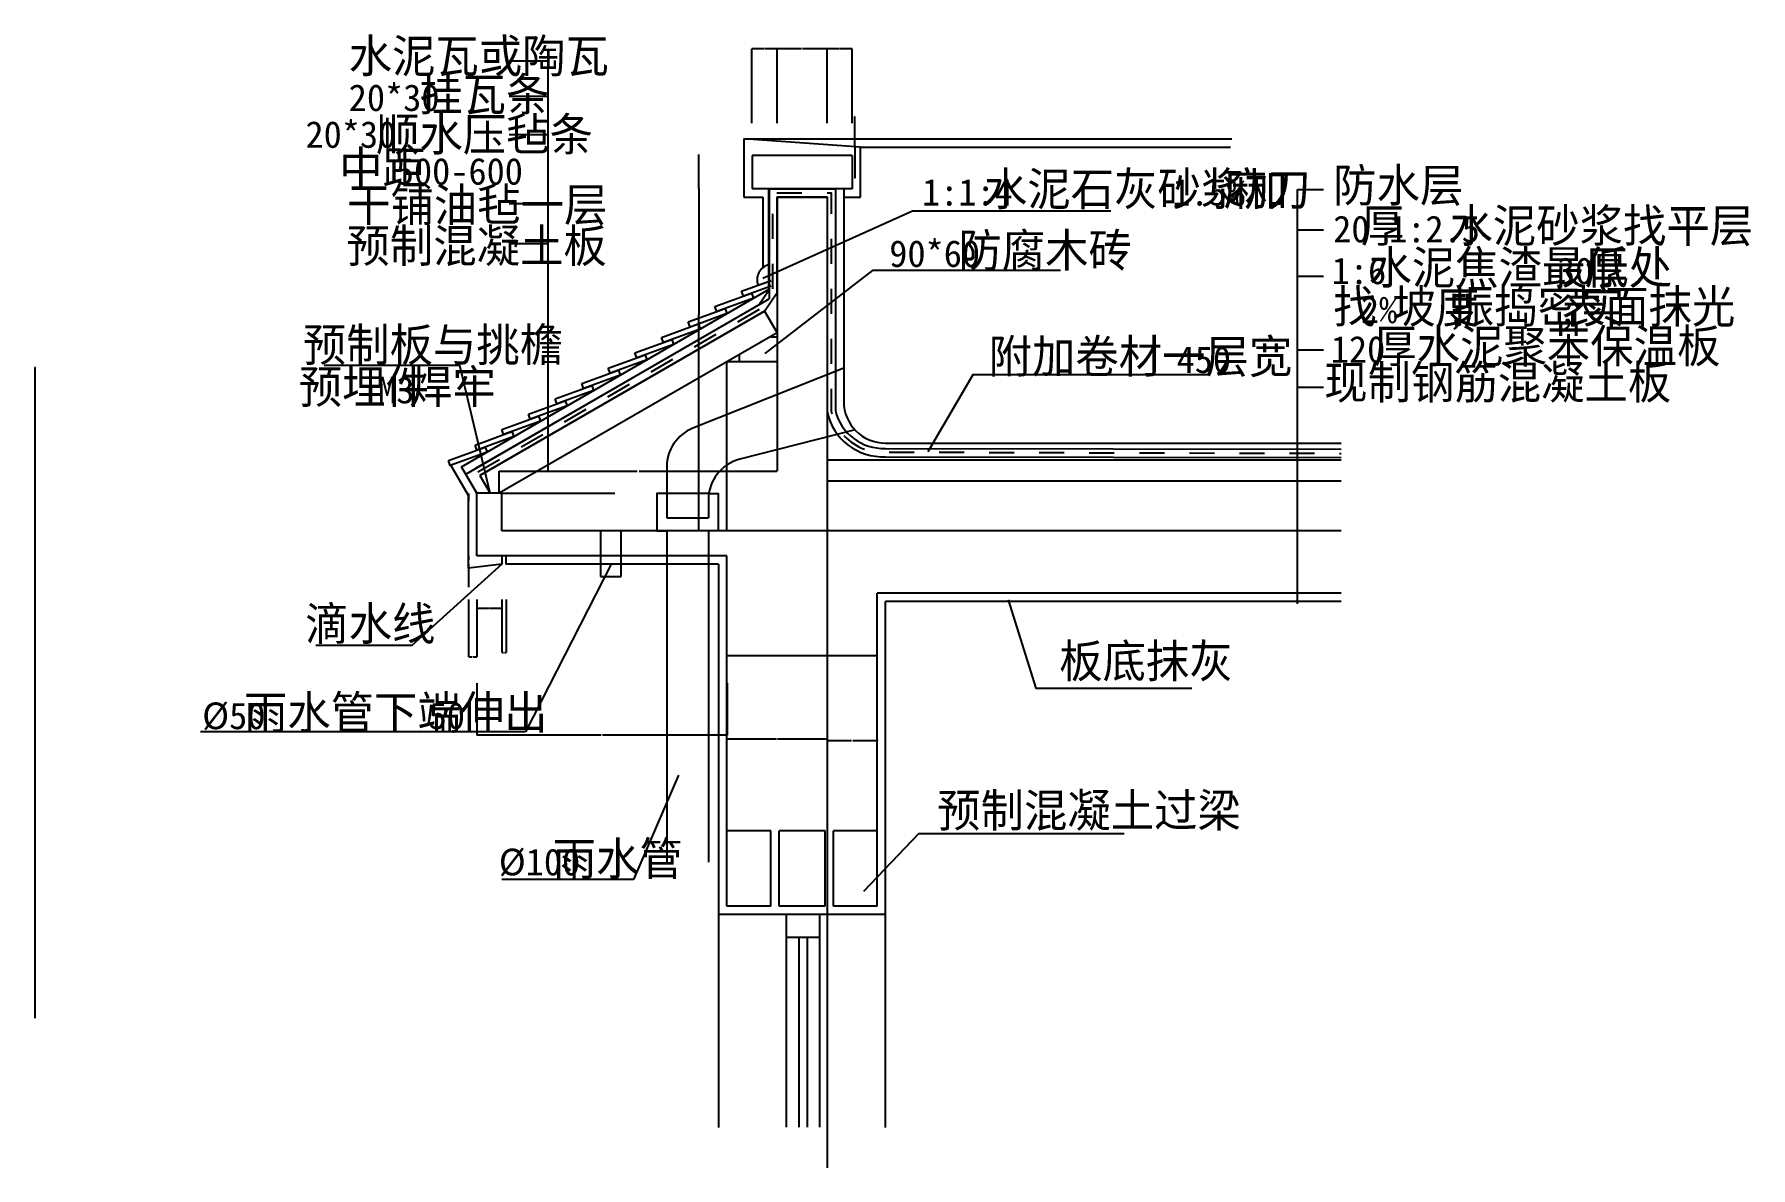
# Model space of a CAD drawing. Header units: metres. Extents: x -2 to 4113, y -358 to 2360.
import ezdxf

# ---------------------------------------------------------------- set-up
doc = ezdxf.new("R2010")
doc.units = ezdxf.units.M
for name, color, linetype in [('DOTE', 1, 'Continuous'), ('PUB_DIM', 3, 'Continuous'), ('PUB_HATCH', 7, 'Continuous'), ('PUB_TEXT', 7, 'Continuous'), ('S_SURFACE', 6, 'Continuous'), ('SURFACE', 6, 'Continuous'), ('WALL', 255, 'Continuous'), ('WINDOW', 2, 'Continuous')]:
    doc.layers.add(name, color=color, linetype=linetype)
doc.dimstyles.get("Standard").update_dxf_attribs({"dimtxt": 2.5, "dimasz": 2.5, "dimexe": 1.25, "dimexo": 0.625, "dimtad": 1, "dimcen": 2.5, "dimazin": 3, "dimtfac": 1, "dimtmove": 0, "dimatfit": 3})

# ---------------------------------------------------------------- blocks, each defined once
blk = doc.blocks.new('*D1')
for p, q in [((1777.12, 669.68), (1658.37, 669.68)), ((1658.62, 668.59), (1658.62, 669.68)), ((1898.87, 669.68), (1780.12, 669.68)), ((1898.62, 668.59), (1898.62, 669.68))]:
    blk.add_line(p, q)
at = {"layer": 'Defpoints'}
for p in [(1658.62, 668.59), (1898.62, 669.68), (1898.62, 668.59)]:
    blk.add_point(p, dxfattribs=at)
at = {"layer": 'PUB_DIM', "insert": (1778.62, 669.68), "char_height": 1, "attachment_point": 5}
blk.add_mtext('240', dxfattribs=at)
blk = doc.blocks.new('*D2')
for p, q in [((1058.95, 803.75), (1058.95, 678.54)), ((1658.95, 803.75), (1658.95, 678.54)), ((1357.45, 678.54), (1058.7, 678.54)), ((1659.2, 678.54), (1360.45, 678.54))]:
    blk.add_line(p, q)
at = {"layer": 'Defpoints'}
for p in [(1058.95, 803.75), (1658.95, 803.75), (1658.95, 678.54)]:
    blk.add_point(p, dxfattribs=at)
at = {"layer": 'PUB_DIM', "insert": (1358.95, 678.54), "char_height": 1, "attachment_point": 5}
blk.add_mtext('600', dxfattribs=at)
blk = doc.blocks.new('*D3')
for p, q in [((1957.12, 665.45), (1898.37, 665.45)), ((1898.62, 668.59), (1898.62, 665.45)), ((2018.87, 665.45), (1960.12, 665.45)), ((2018.62, 668.59), (2018.62, 665.45))]:
    blk.add_line(p, q)
at = {"layer": 'Defpoints'}
for p in [(1898.62, 668.59), (2018.62, 668.59), (2018.62, 665.45)]:
    blk.add_point(p, dxfattribs=at)
at = {"layer": 'PUB_DIM', "insert": (1958.62, 665.45), "char_height": 1, "attachment_point": 5}
blk.add_mtext('120', dxfattribs=at)
blk = doc.blocks.new('*D4')
for p, q in [((1038.5, 1099.05), (1038.25, 1099.05)), ((1038.75, 1108.78), (1038.75, 1099.05)), ((1038.75, 1088.78), (1038.75, 1099.05)), ((1038.75, 1099.05), (1038.75, 1099.05)), ((1039, 1099.05), (1039.25, 1099.05))]:
    blk.add_line(p, q)
at = {"layer": 'Defpoints'}
for p in [(1038.75, 1108.78), (1038.75, 1099.05), (1038.75, 1088.78)]:
    blk.add_point(p, dxfattribs=at)
at = {"layer": 'PUB_DIM', "insert": (1038.75, 1100.175), "char_height": 1, "attachment_point": 5}
blk.add_mtext('0', dxfattribs=at)
blk = doc.blocks.new('*D5')
for p, q in [((1965.03, 2161.98), (1964.78, 2161.98)), ((1965.28, 2109.66), (1965.28, 2161.98)), ((1965.28, 2089.66), (1965.28, 2161.98)), ((1965.28, 2161.98), (1965.28, 2161.98)), ((1965.53, 2161.98), (1965.78, 2161.98))]:
    blk.add_line(p, q)
at = {"layer": 'Defpoints'}
for p in [(1965.28, 2161.98), (1965.28, 2109.66), (1965.28, 2089.66)]:
    blk.add_point(p, dxfattribs=at)
at = {"layer": 'PUB_DIM', "insert": (1965.28, 2163.105), "char_height": 1, "attachment_point": 5}
blk.add_mtext('0', dxfattribs=at)
blk = doc.blocks.new('*D6')
for p, q in [((1778.75, 1643.78), (1778.75, 1311.94)), ((1112.65, 1259.2), (1112.65, 1311.94)), ((1112.9, 1311.94), (1443.2, 1311.94)), ((1448.2, 1311.94), (1778.5, 1311.94))]:
    blk.add_line(p, q)
at = {"layer": 'Defpoints'}
for p in [(1778.75, 1643.78), (1112.65, 1311.94), (1112.65, 1259.2)]:
    blk.add_point(p, dxfattribs=at)
at = {"layer": 'PUB_DIM', "insert": (1445.7, 1311.94), "char_height": 1, "attachment_point": 5}
blk.add_mtext('666,1', dxfattribs=at)
blk = doc.blocks.new('*D7')
for p, q in [((1591.07, 1989.7), (1591.07, 1687.13)), ((1590.82, 1687.13), (1590.57, 1687.13)), ((1591.07, 1169.7), (1591.07, 1687.13)), ((1591.07, 1687.13), (1591.07, 1687.13)), ((1591.32, 1687.13), (1591.57, 1687.13))]:
    blk.add_line(p, q)
at = {"layer": 'Defpoints'}
for p in [(1591.07, 1989.7), (1591.07, 1687.13), (1591.07, 1169.7)]:
    blk.add_point(p, dxfattribs=at)
at = {"layer": 'PUB_DIM', "insert": (1591.07, 1688.255), "char_height": 1, "attachment_point": 5}
blk.add_mtext('0', dxfattribs=at)
blk = doc.blocks.new('*D8')
for p, q in [((1038.5, 1240), (1038.25, 1240)), ((1038.75, 1258.78), (1038.75, 1240)), ((1038.75, 1108.78), (1038.75, 1240)), ((1038.75, 1240), (1038.75, 1240)), ((1039, 1240), (1039.25, 1240))]:
    blk.add_line(p, q)
at = {"layer": 'Defpoints'}
for p in [(1038.75, 1258.78), (1038.75, 1240), (1038.75, 1108.78)]:
    blk.add_point(p, dxfattribs=at)
at = {"layer": 'PUB_DIM', "insert": (1038.75, 1241.125), "char_height": 1, "attachment_point": 5}
blk.add_mtext('0', dxfattribs=at)
blk = doc.blocks.new('*D9')
for p, q in [((1059.19, 1004.3), (1059.19, 983.46)), ((1119.19, 1004.3), (1119.19, 983.46)), ((1059.44, 983.46), (1088.19, 983.46)), ((1090.19, 983.46), (1118.94, 983.46))]:
    blk.add_line(p, q)
at = {"layer": 'Defpoints'}
for p in [(1059.19, 1004.3), (1119.19, 1004.3), (1059.19, 983.46)]:
    blk.add_point(p, dxfattribs=at)
at = {"layer": 'PUB_DIM', "insert": (1089.19, 983.46), "char_height": 1, "attachment_point": 5}
blk.add_mtext('60', dxfattribs=at)
blk = doc.blocks.new('*D10')
for p, q in [((1039.19, 1004.3), (1039.19, 866.76)), ((1059.19, 1004.3), (1059.19, 866.76)), ((1039.44, 866.76), (1048.19, 866.76)), ((1050.19, 866.76), (1058.94, 866.76))]:
    blk.add_line(p, q)
at = {"layer": 'Defpoints'}
for p in [(1039.19, 1004.3), (1059.19, 1004.3), (1039.19, 866.76)]:
    blk.add_point(p, dxfattribs=at)
at = {"layer": 'PUB_DIM', "insert": (1049.19, 866.76), "char_height": 1, "attachment_point": 5}
blk.add_mtext('20', dxfattribs=at)
blk = doc.blocks.new('*D11')
for p, q in [((1038.75, 1088.78), (1038.75, 1034.02)), ((1038.75, 1078.78), (1038.75, 1034.02)), ((1038.5, 1034.02), (1038.25, 1034.02)), ((1038.75, 1034.02), (1038.75, 1034.02)), ((1039, 1034.02), (1039.25, 1034.02))]:
    blk.add_line(p, q)
at = {"layer": 'Defpoints'}
for p in [(1038.75, 1088.78), (1038.75, 1078.78), (1038.75, 1034.02)]:
    blk.add_point(p, dxfattribs=at)
at = {"layer": 'PUB_DIM', "insert": (1038.75, 1035.145), "char_height": 1, "attachment_point": 5}
blk.add_mtext('0', dxfattribs=at)
blk = doc.blocks.new('*D12')
for p, q in [((1119.19, 1004.3), (1119.19, 877.07)), ((1129.19, 1004.3), (1129.19, 877.07)), ((1119.44, 877.07), (1123.19, 877.07)), ((1125.19, 877.07), (1128.94, 877.07))]:
    blk.add_line(p, q)
at = {"layer": 'Defpoints'}
for p in [(1119.19, 1004.3), (1129.19, 1004.3), (1119.19, 877.07)]:
    blk.add_point(p, dxfattribs=at)
at = {"layer": 'PUB_DIM', "insert": (1124.19, 877.07), "char_height": 1, "attachment_point": 5}
blk.add_mtext('10', dxfattribs=at)
blk = doc.blocks.new('*D13')
for p, q in [((1590.82, 2071.73), (1590.57, 2071.73)), ((1591.07, 2069.7), (1591.07, 2071.73)), ((1591.07, 1989.7), (1591.07, 2071.73)), ((1591.07, 2071.73), (1591.07, 2071.73)), ((1591.32, 2071.73), (1591.57, 2071.73))]:
    blk.add_line(p, q)
at = {"layer": 'Defpoints'}
for p in [(1591.07, 2071.73), (1591.07, 2069.7), (1591.07, 1989.7)]:
    blk.add_point(p, dxfattribs=at)
at = {"layer": 'PUB_DIM', "insert": (1591.07, 2072.855), "char_height": 1, "attachment_point": 5}
blk.add_mtext('0', dxfattribs=at)
blk = doc.blocks.new('*D14')
for p, q in [((-0.25, 1560.79), (-0.5, 1560.79)), ((0, 0), (0, 1560.79)), ((0, 0), (0, 1560.79)), ((0, 1560.79), (0, 1560.79)), ((0.25, 1560.79), (0.5, 1560.79))]:
    blk.add_line(p, q)
at = {"layer": 'Defpoints'}
for p in [(0, 1560.79), (0, 0), (0, 0)]:
    blk.add_point(p, dxfattribs=at)
at = {"layer": 'PUB_DIM', "insert": (0, 1561.915), "char_height": 1, "attachment_point": 5}
blk.add_mtext('R=100', dxfattribs=at)
blk = doc.blocks.new('*D15')
for p, q in [((1965.28, 2089.66), (1965.28, 2015.73)), ((1965.28, 2069.66), (1965.28, 2015.73)), ((1965.03, 2015.73), (1964.78, 2015.73)), ((1965.28, 2015.73), (1965.28, 2015.73)), ((1965.53, 2015.73), (1965.78, 2015.73))]:
    blk.add_line(p, q)
at = {"layer": 'Defpoints'}
for p in [(1965.28, 2089.66), (1965.28, 2069.66), (1965.28, 2015.73)]:
    blk.add_point(p, dxfattribs=at)
at = {"layer": 'PUB_DIM', "insert": (1965.28, 2016.855), "char_height": 1, "attachment_point": 5}
blk.add_mtext('0', dxfattribs=at)
blk = doc.blocks.new('*D16')
for p, q in [((1747.66, 2324.93), (1718.41, 2324.93)), ((1718.66, 2146.14), (1718.66, 2324.93)), ((1778.91, 2324.93), (1749.66, 2324.93)), ((1778.66, 2146.14), (1778.66, 2324.93))]:
    blk.add_line(p, q)
at = {"layer": 'Defpoints'}
for p in [(1778.66, 2324.93), (1718.66, 2146.14), (1778.66, 2146.14)]:
    blk.add_point(p, dxfattribs=at)
at = {"layer": 'PUB_DIM', "insert": (1748.66, 2324.93), "char_height": 1, "attachment_point": 5}
blk.add_mtext('60', dxfattribs=at)
blk = doc.blocks.new('*D17')
for p, q in [((1927.66, 2324.93), (1898.41, 2324.93)), ((1898.66, 2146.14), (1898.66, 2324.93)), ((1958.91, 2324.93), (1929.66, 2324.93)), ((1958.66, 2146.14), (1958.66, 2324.93))]:
    blk.add_line(p, q)
at = {"layer": 'Defpoints'}
for p in [(1958.66, 2324.93), (1898.66, 2146.14), (1958.66, 2146.14)]:
    blk.add_point(p, dxfattribs=at)
at = {"layer": 'PUB_DIM', "insert": (1928.66, 2324.93), "char_height": 1, "attachment_point": 5}
blk.add_mtext('60', dxfattribs=at)
blk = doc.blocks.new('*D18')
for p, q in [((1837.16, 2324.93), (1778.41, 2324.93)), ((1778.66, 2146.14), (1778.66, 2324.93)), ((1898.91, 2324.93), (1840.16, 2324.93)), ((1898.66, 2146.14), (1898.66, 2324.93))]:
    blk.add_line(p, q)
at = {"layer": 'Defpoints'}
for p in [(1898.66, 2324.93), (1778.66, 2146.14), (1898.66, 2146.14)]:
    blk.add_point(p, dxfattribs=at)
at = {"layer": 'PUB_DIM', "insert": (1838.66, 2324.93), "char_height": 1, "attachment_point": 5}
blk.add_mtext('120', dxfattribs=at)

msp = doc.modelspace()

# ---------------------------------------------------------------- linework, layer by layer
at = {"layer": 'DOTE'}
msp.add_line((1898.75, 1317.83), (1898.75, -358.24), dxfattribs=at)
at = {"layer": 'PUB_DIM'}
for p, q in [((1229.95, 2295.01), (1136.22, 2295.01)), ((1229.95, 1311.52), (1229.95, 2295.01)), ((1229.95, 2210.56), (1136.22, 2210.56)), ((1229.95, 2118.44), (1136.22, 2118.44)), ((3026.22, 993.49), (3026.22, 1987.49)), ((3026.22, 1987.49), (3088.61, 1987.49)), ((1229.95, 1953.38), (1136.22, 1953.38)), ((1229.95, 1857.42), (1136.22, 1857.42)), ((3026.22, 1890.61), (3088.61, 1890.61)), ((3026.22, 1779.89), (3088.61, 1779.89)), ((3026.22, 1602.67), (3088.61, 1602.67)), ((3026.22, 1513.73), (3088.61, 1513.73)), ((1118.75, 1259.2), (1389.77, 1259.2)), ((1380.83, 1089.2), (1175.27, 687.08)), ((1175.27, 687.08), (396.5, 687.08)), ((1542.37, 582.79), (1434.61, 333.02)), ((1434.61, 333.02), (1118.73, 333.02))]:
    msp.add_line(p, q, dxfattribs=at)
for points in [[(1744.77, 1774.44), (2103.63, 1936.65), (2579.02, 1936.65)], [(1750.12, 1594.21), (2009.18, 1793.61), (2457.97, 1793.61)], [(1090.58, 1259.2), (1018.52, 1565.64), (692.77, 1565.64)], [(2141.27, 1359.2), (2248.89, 1543.98), (2816.84, 1543.98)], [(1118.75, 1089.2), (903.32, 893.94), (672.82, 893.94)], [(2332.68, 1003.31), (2399.08, 791.57), (2772.98, 791.57)], [(1986.73, 305.17), (2118.97, 443.48), (2611.3, 443.48)]]:
    msp.add_lwpolyline(points, dxfattribs=at)
at = {"layer": 'PUB_HATCH'}
for p, q in [((1759.68, 1988.65), (1759.68, 1725.14)), ((1938.75, 1989.2), (1938.75, 1479.2)), ((1022.23, 1322.47), (1759.68, 1748.24)), ((1032.23, 1305.15), (1759.68, 1725.14)), ((2038.75, 1379.2), (3131.48, 1379.2)), ((1058.75, 1259.2), (1022.23, 1322.47)), ((1898.75, 1339.2), (3131.48, 1339.2))]:
    msp.add_line(p, q, dxfattribs=at)
for points in [[(1762.68, 1634.5), (1778.75, 1634.5), (1778.75, 1574.5), (1688.75, 1574.5)], [(1688.75, 1574.5), (1688.75, 1591.82)]]:
    msp.add_lwpolyline(points, dxfattribs=at)
for centre, radius, start, end in [((1767.97, 1770.72), 37.09, 102.92, 200.27), ((2038.75, 1479.2), 100, 180, 270)]:
    msp.add_arc(centre, radius, start, end, dxfattribs=at)
at = {"layer": 'S_SURFACE'}
for p, q in [((1698.75, 2109.2), (2869.37, 2109.2)), ((1978.75, 2089.2), (1698.75, 2109.2)), ((1698.75, 2109.2), (1698.75, 1969.2)), ((1978.75, 2089.2), (2865.75, 2089.2)), ((1978.75, 1969.2), (1978.75, 2089.2)), ((1698.75, 1969.2), (1744.75, 1969.2)), ((1744.75, 1969.2), (1744.75, 1799.64)), ((1938.75, 1969.2), (1978.75, 1969.2)), ((1938.75, 1558.76), (1577.18, 1414.98)), ((1965.76, 1410.85), (1689.46, 1340.53)), ((1038.75, 1253.84), (996.9, 1326.34)), ((1514.13, 1322.06), (1514.13, 1199.92)), ((1898.75, 1289.2), (3131.48, 1289.2)), ((1038.75, 1079.2), (1038.75, 1253.84)), ((1614.13, 1243.62), (1614.13, 1199.92)), ((1514.13, 1199.92), (1614.13, 1199.92)), ((1355.18, 1169.2), (1355.18, 1059.2)), ((1405.18, 1059.2), (1405.18, 1169.2)), ((1514.13, 1169.2), (1514.13, 374.16)), ((1614.13, 1169.2), (1614.13, 374.16)), ((1118.75, 1089.2), (1038.75, 1079.2)), ((1118.75, 1109.2), (1118.75, 1089.2)), ((1128.75, 1109.2), (1128.75, 1089.2)), ((1638.75, 1089.2), (1128.75, 1089.2)), ((1638.75, 1089.2), (1638.75, -262.01)), ((1355.18, 1059.2), (1405.18, 1059.2)), ((3131.48, 999.2), (2038.75, 999.2)), ((2038.75, -262.01), (2038.75, 999.2)), ((2038.75, 249.2), (1638.75, 249.2))]:
    msp.add_line(p, q, dxfattribs=at)
for points in [[(1614.13, 1258.1), (1490.4, 1258.1), (1490.4, 1169.2), (1514.13, 1169.2)], [(1614.13, 1258.1), (1637.85, 1258.1), (1637.85, 1169.2), (1614.13, 1169.2)]]:
    msp.add_lwpolyline(points, dxfattribs=at)
for centre, start in [((1614.13, 1322.06), 111.69), ((1714.13, 1243.62), 104.28)]:
    msp.add_arc(centre, 100, start, 180, dxfattribs=at)
at = {"layer": 'SURFACE'}
for points in [[(1056.1, 1318.93), (1734.76, 1710.75), (1758.75, 1746.3), (1758.75, 1989.2), (1918.75, 1989.2), (1918.75, 1456.8, 0.36), (2038.71, 1366.71), (3131.61, 1364.42)], [(1898.58, 1979.2), (1908.75, 1979.2), (1908.75, 1929.37, 0.37)], [(1066.1, 1301.61), (1748.75, 1695.74), (1778.75, 1740.19), (1778.75, 1969.2), (1898.75, 1969.2), (1898.75, 1454.6, 0.37), (2039.16, 1346.71), (3131.48, 1344.42)], [(1908.75, 1869.37), (1908.75, 1809.37, 0.37)], [(1908.75, 1749.37), (1908.75, 1689.37, 0.37)], [(1908.75, 1629.37), (1908.75, 1569.37, 0.37)], [(1908.75, 1509.37), (1908.75, 1455.67, 0.01), (1910.28, 1449.56)], [(1939.07, 1397.56, 0.12), (1988.41, 1364.42)]]:
    msp.add_lwpolyline(points, format="xyb", dxfattribs=at)
for points in [[(1778.58, 1979.2), (1838.58, 1979.2)], [(1768.75, 1869.03), (1768.75, 1929.03)], [(1768.75, 1749.03), (1768.75, 1809.03)], [(1684.64, 1670.27), (1736.6, 1700.27)], [(1580.71, 1610.27), (1632.68, 1640.27)], [(1476.79, 1550.27), (1528.75, 1580.27)], [(1372.87, 1490.27), (1424.83, 1520.27)], [(1268.94, 1430.27), (1320.91, 1460.27)], [(1165.02, 1370.27), (1216.98, 1400.27)], [(1061.1, 1310.27), (1113.06, 1340.27)], [(2047.38, 1357.67), (2107.38, 1357.5)], [(2167.38, 1357.33), (2227.38, 1357.16)], [(2287.38, 1356.99), (2347.38, 1356.82)], [(2407.38, 1356.65), (2467.38, 1356.48)], [(2527.38, 1356.31), (2587.38, 1356.14)], [(2647.38, 1355.97), (2707.38, 1355.79)], [(2767.38, 1355.62), (2827.38, 1355.45)], [(2887.38, 1355.28), (2947.38, 1355.11)], [(3007.38, 1354.94), (3067.37, 1354.77)], [(3127.37, 1354.6), (3131.47, 1354.59)]]:
    msp.add_lwpolyline(points, dxfattribs=at)
at = {"layer": 'WALL'}
for p, q in [((1958.75, 2069.2), (1718.75, 2069.2)), ((1718.75, 2069.2), (1718.75, 1989.2)), ((1958.75, 2069.2), (1958.75, 1989.2)), ((1958.75, 1989.2), (1718.75, 1989.2)), ((1778.75, 1969.2), (1778.75, 1574.5)), ((1898.75, 1969.2), (1778.75, 1969.2)), ((1898.75, 1969.2), (1898.75, 1169.2)), ((1748.75, 1695.74), (1066.1, 1301.61)), ((1748.75, 1695.74), (1778.75, 1643.78)), ((1778.75, 1643.78), (1112.65, 1259.2)), ((1778.75, 1574.5), (1658.75, 1574.5)), ((1658.75, 1169.2), (1658.75, 1574.5)), ((1066.1, 1301.61), (1090.58, 1259.2)), ((1058.75, 1109.2), (1058.75, 1259.2)), ((1118.75, 1259.2), (1058.75, 1259.2)), ((1118.75, 1169.2), (1118.75, 1259.2)), ((3131.48, 1169.2), (1118.75, 1169.2)), ((1658.75, 1109.2), (1058.75, 1109.2)), ((1658.75, 269.2), (1658.75, 1109.2)), ((3131.48, 1019.2), (2018.75, 1019.2)), ((2018.75, 269.2), (2018.75, 1019.2)), ((2018.75, 869.2), (1658.75, 869.2)), ((1763.75, 449.2), (1658.75, 449.2)), ((1763.75, 269.2), (1763.75, 449.2)), ((1783.75, 269.2), (1783.75, 449.2)), ((1893.75, 449.2), (1783.75, 449.2)), ((1893.75, 269.2), (1893.75, 449.2)), ((2018.75, 449.2), (1913.75, 449.2)), ((1913.75, 269.2), (1913.75, 449.2)), ((1763.75, 269.2), (1658.75, 269.2)), ((1893.75, 269.2), (1783.75, 269.2)), ((2018.75, 269.2), (1913.75, 269.2))]:
    msp.add_line(p, q, dxfattribs=at)
for points in [[(1629.71, 1706.58), (1717.9, 1738.68), (1722.28, 1726.65), (1634.09, 1694.55)], [(1629.71, 1706.58), (1717.9, 1738.68), (1722.28, 1726.65), (1634.09, 1694.55)], [(1565.84, 1669.7), (1654.03, 1701.8), (1658.41, 1689.77), (1570.22, 1657.67)], [(1565.84, 1669.7), (1654.03, 1701.8), (1658.41, 1689.77), (1570.22, 1657.67)], [(1501.97, 1632.83), (1590.16, 1664.93), (1594.54, 1652.89), (1506.35, 1620.8)], [(1501.97, 1632.83), (1590.16, 1664.93), (1594.54, 1652.89), (1506.35, 1620.8)], [(1438.1, 1595.95), (1526.29, 1628.05), (1530.67, 1616.02), (1442.48, 1583.92)], [(1438.1, 1595.95), (1526.29, 1628.05), (1530.67, 1616.02), (1442.48, 1583.92)], [(1374.23, 1559.08), (1462.42, 1591.18), (1466.8, 1579.14), (1378.61, 1547.04)], [(1374.23, 1559.08), (1462.42, 1591.18), (1466.8, 1579.14), (1378.61, 1547.04)], [(1310.36, 1522.2), (1398.55, 1554.3), (1402.93, 1542.27), (1314.74, 1510.17)], [(1310.36, 1522.2), (1398.55, 1554.3), (1402.93, 1542.27), (1314.74, 1510.17)], [(1246.49, 1485.33), (1334.68, 1517.43), (1339.06, 1505.39), (1250.87, 1473.29)], [(1246.49, 1485.33), (1334.68, 1517.43), (1339.06, 1505.39), (1250.87, 1473.29)], [(1118.75, 1411.58), (1206.94, 1443.68), (1211.32, 1431.64), (1123.13, 1399.54)], [(1118.75, 1411.58), (1206.94, 1443.68), (1211.32, 1431.64), (1123.13, 1399.54)], [(1182.62, 1448.45), (1270.81, 1480.55), (1275.19, 1468.52), (1187, 1436.42)], [(1182.62, 1448.45), (1270.81, 1480.55), (1275.19, 1468.52), (1187, 1436.42)], [(1054.88, 1374.7), (1143.08, 1406.8), (1147.46, 1394.77), (1059.26, 1362.67)], [(1054.88, 1374.7), (1143.08, 1406.8), (1147.46, 1394.77), (1059.26, 1362.67)], [(991.01, 1337.83), (1079.21, 1369.93), (1083.59, 1357.89), (995.39, 1325.79)], [(991.01, 1337.83), (1079.21, 1369.93), (1083.59, 1357.89), (995.39, 1325.79)]]:
    msp.add_lwpolyline(points, close=True, dxfattribs=at)
for points in [[(1693.58, 1743.46), (1764.68, 1769.33)], [(1693.58, 1743.46), (1759.68, 1767.51)], [(1764.68, 1755.71), (1697.96, 1731.42), (1693.58, 1743.46)], [(1759.68, 1753.89), (1697.96, 1731.42), (1693.58, 1743.46)]]:
    msp.add_lwpolyline(points, dxfattribs=at)
at = {"layer": 'WINDOW'}
for p, q in [((1800.83, 249.2), (1800.83, -260.86)), ((1880.83, 249.2), (1880.83, -260.86)), ((1800.83, 194.91), (1880.83, 194.91)), ((1830.83, 194.91), (1830.83, -260.86)), ((1850.83, 194.91), (1850.83, -260.86))]:
    msp.add_line(p, q, dxfattribs=at)

# ---------------------------------------------------------------- texts
at = {"layer": 'PUB_TEXT'}
for s, height, p in [('水泥瓦或陶瓦', 80, (751.82, 2267.77)), ('挂瓦条', 80, (921.08, 2175.64)), ('20*30', 64, (751.82, 2175.64)), ('20*30', 64, (648.12, 2087.36)), ('顺水压毡条', 80, (817.37, 2079.68)), ('中距', 80, (729.02, 1999.07)), ('500-600', 64, (864.72, 1999.07)), ('水泥石灰砂浆加', 80, (2274.9, 1948.95)), ('麻刀', 80, (2850.3, 1948.95)), ('防水层', 80, (3112.13, 1957.71)), ('干铺油毡一层', 80, (747.98, 1910.79)), ('1:1:4', 64, (2126.4, 1948.95)), ('1.5%', 64, (2726.58, 1948.95)), ('厚', 80, (3178.48, 1860.83)), ('水泥砂浆找平层', 80, (3391, 1860.83)), ('预制混凝土板', 80, (746.49, 1812.56)), ('防腐木砖', 80, (2213.54, 1801.73)), ('20', 64, (3112.13, 1860.83)), ('1:2.5', 64, (3246.15, 1860.83)), ('90*60', 64, (2047.82, 1801.73)), ('水泥焦渣最低处', 80, (3196.83, 1760.49)), ('1:6', 64, (3108.67, 1760.49)), ('30', 64, (3648.5, 1760.49)), ('厚', 80, (3714.85, 1760.49)), ('找', 80, (3112.13, 1667.07)), ('2%', 64, (3178.79, 1667.07)), ('坡度', 80, (3253.97, 1667.07)), ('振捣密实', 80, (3394.48, 1667.07)), ('表面抹光', 80, (3660.48, 1667.07)), ('预制板与挑檐', 80, (641.87, 1575.1)), ('厚水泥聚苯保温板', 80, (3208.43, 1572.15)), (',', 64, (3386.15, 1667.07)), (',', 64, (3652.64, 1667.07)), ('附加卷材一层宽', 80, (2286, 1547.47)), ('450', 64, (2736.66, 1547.47)), ('120', 64, (3106.4, 1572.15)), ('预埋件', 80, (632.05, 1474.5)), ('焊牢', 80, (896.52, 1474.5)), ('现制钢筋混凝土板', 80, (3090.58, 1485.22)), ('M3', 64, (822.35, 1474.5)), ('滴水线', 80, (647.67, 906.41)), ('板底抹灰', 80, (2455.3, 816.84)), ('雨水管下端伸出', 80, (500.49, 693.37)), ('%%C50', 64, (400.41, 693.37)), ('50', 64, (943.6, 693.37)), ('预制混凝土过梁', 80, (2162.69, 458.62)), ('雨水管', 80, (1240.89, 342.81)), ('%%C100', 64, (1111.55, 342.81))]:
    msp.add_text(s, height=height, dxfattribs=at).set_placement(p)

# ---------------------------------------------------------------- dimensions: what is measured, and where the dimension line sits
at = {"layer": 'PUB_DIM'}
for base, p1, p2, picture, middle in [((1778.66, 2324.93), (1778.66, 2146.14), (1718.66, 2146.14), '*D16', (1748.66, 2324.93)), ((1898.66, 2324.93), (1898.66, 2146.14), (1778.66, 2146.14), '*D18', (1838.66, 2324.93)), ((1958.66, 2324.93), (1958.66, 2146.14), (1898.66, 2146.14), '*D17', (1928.66, 2324.93)), ((1965.28, 2161.98), (1965.28, 2109.66), (1965.28, 2089.66), '*D5', (1965.28, 2163.105)), ((1591.07, 2071.73), (1591.07, 2069.7), (1591.07, 1989.7), '*D13', (1591.07, 2072.855)), ((1965.28, 2015.73), (1965.28, 2089.66), (1965.28, 2069.66), '*D15', (1965.28, 2016.855)), ((1591.07, 1687.13), (1591.07, 1989.7), (1591.07, 1169.7), '*D7', (1591.07, 1688.255)), ((1112.65, 1311.94), (1112.65, 1259.2), (1778.75, 1643.78), '*D6', (1445.7, 1311.94)), ((1038.75, 1240), (1038.75, 1258.78), (1038.75, 1108.78), '*D8', (1038.75, 1241.125)), ((1038.75, 1099.05), (1038.75, 1108.78), (1038.75, 1088.78), '*D4', (1038.75, 1100.175)), ((1038.75, 1034.02), (1038.75, 1088.78), (1038.75, 1078.78), '*D11', (1038.75, 1035.145)), ((1039.19, 866.76), (1039.19, 1004.3), (1059.19, 1004.3), '*D10', (1049.19, 866.76)), ((1059.19, 983.46), (1059.19, 1004.3), (1119.19, 1004.3), '*D9', (1089.19, 983.46)), ((1119.19, 877.07), (1119.19, 1004.3), (1129.19, 1004.3), '*D12', (1124.19, 877.07)), ((1658.95, 678.54), (1658.95, 803.75), (1058.95, 803.75), '*D2', (1358.95, 678.54)), ((1898.62, 669.68), (1898.62, 668.59), (1658.62, 668.59), '*D1', (1778.62, 669.68)), ((2018.62, 665.45), (2018.62, 668.59), (1898.62, 668.59), '*D3', (1958.62, 665.45))]:
    dim = msp.add_linear_dim(base=base, p1=p1, p2=p2, dimstyle='Standard', dxfattribs=at)
    dim.commit()
    dim.dimension.update_dxf_attribs({"geometry": picture, "text_midpoint": middle})
dim = msp.add_linear_dim(base=(0, 1560.79), p1=(0, 0), p2=(0, 0), text='R=100', dimstyle='Standard', dxfattribs=at)
dim.commit()
dim.dimension.update_dxf_attribs({"geometry": '*D14', "text_midpoint": (0, 1561.915)})

doc.saveas('drawing.dxf')
